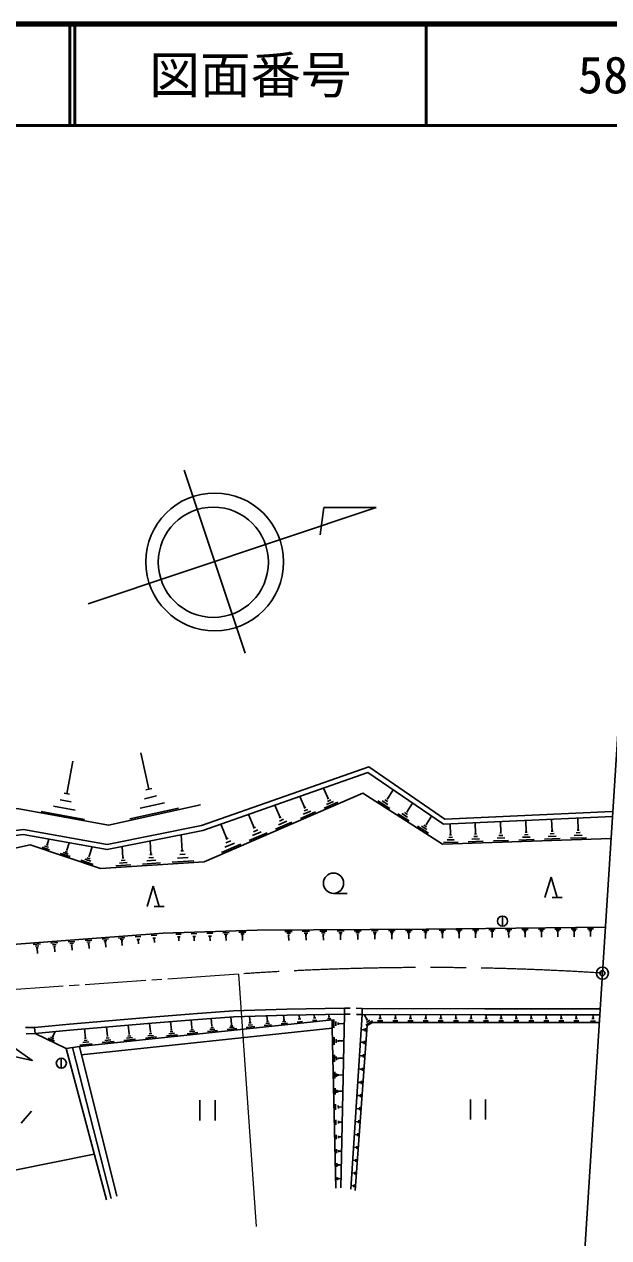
# Model space of a CAD drawing. Units: millimetres, scale not verified. Extents: x 40000 to 680000, y 20000 to 380000.
# Drawn here: x 504248 to 562059, y 260013 to 380000 of the extents above; entities that cross this region are included whole.
import ezdxf
from ezdxf.enums import TextEntityAlignment as Align

# ---------------------------------------------------------------- set-up
doc = ezdxf.new("R2010")
doc.units = ezdxf.units.MM
doc.header["$LTSCALE"] = 1000
doc.header["$PDMODE"] = 32
doc.header["$PDSIZE"] = 500
doc.linetypes.add('CHAIN', pattern=[18.5, 12, -1.5, 3.5, -1.5])
for name, color, linetype, lineweight in [('M-BGD', 7, 'Continuous', 25), ('M-BMK', 2, 'CHAIN', 13), ('M-BMK-OTRS', 5, 'Continuous', 25), ('M-BMK-SRVR', 3, 'Continuous', 25), ('M-STR-HTXT', 7, 'Continuous', 13), ('M-TTL', 2, 'Continuous', 140), ('M-TTL-LINE', 7, 'Continuous', 50)]:
    doc.layers.add(name, color=color, linetype=linetype, lineweight=lineweight)
doc.layers.add('M-OTRS', color=6, linetype='Continuous')
doc.layers.add('M-TTL-TXT', color=7, linetype='Continuous')
doc.styles.add('ＭＳ ゴシック', font='')
doc.styles.get('ＭＳ ゴシック').set_extended_font_data('MS Gothic')

msp = doc.modelspace()

# ---------------------------------------------------------------- linework, layer by layer
at = {"layer": 'M-BGD'}
for p, q in [((516565, 304359), (515765, 307961)), ((508467, 303913), (509054, 307126)), ((508735, 303864), (508199, 303962)), ((517343, 303692), (516142, 303426)), ((516865, 304426), (516265, 304293)), ((531997, 302537), (531517, 303649)), ((534297, 303454), (533859, 304470)), ((540181, 303423), (540742, 304298)), ((509277, 302289), (507135, 302681)), ((508872, 303101), (507801, 303297)), ((519499, 302491), (514697, 301425)), ((518121, 303025), (515719, 302492)), ((529567, 301569), (529044, 302781)), ((532089, 302577), (531904, 302497)), ((532289, 302370), (531918, 302210)), ((535267, 303069), (533912, 302485)), ((534831, 303149), (534153, 302856)), ((534382, 303491), (534213, 303418)), ((534564, 303301), (534225, 303155)), ((540391, 302466), (539224, 303213)), ((540224, 302847), (539640, 303221)), ((540202, 303135), (539911, 303322)), ((540254, 303376), (540108, 303470)), ((542126, 302143), (542663, 302982)), ((510217, 301379), (505933, 302162)), ((527002, 300546), (526433, 301865)), ((530204, 301204), (529396, 300856)), ((529668, 301613), (529466, 301525)), ((529886, 301387), (529481, 301212)), ((533058, 302116), (531575, 301476)), ((532580, 302203), (531839, 301883)), ((542327, 301225), (541209, 301942)), ((542167, 301591), (541607, 301949)), ((542146, 301867), (541867, 302046)), ((542196, 302098), (542056, 302188)), ((544023, 300894), (544538, 301697)), ((553899, 300127), (553861, 301271)), ((556451, 300225), (556412, 301390)), ((559030, 300324), (558991, 301510)), ((524293, 299467), (523675, 300898)), ((528260, 300046), (526502, 299288)), ((527694, 300150), (526815, 299771)), ((527112, 300594), (526892, 300499)), ((527348, 300348), (526908, 300158)), ((530724, 301109), (529108, 300412)), ((544216, 300015), (543145, 300701)), ((544062, 300365), (543527, 300708)), ((544043, 300629), (543775, 300801)), ((544090, 300851), (543956, 300936)), ((546408, 299839), (546372, 300923)), ((548878, 299934), (548841, 301038)), ((551468, 300033), (551281, 300027)), ((551375, 300030), (551338, 301154)), ((553994, 300130), (553804, 300124)), ((556653, 299973), (556265, 299960)), ((556548, 300228), (556354, 300222)), ((559237, 300067), (558841, 300054)), ((559129, 300327), (558932, 300321)), ((506598, 298837), (506412, 298900)), ((506505, 298869), (506692, 299427)), ((508459, 298340), (508702, 299066)), ((516780, 297901), (516694, 299236)), ((519880, 298268), (519778, 299853)), ((525659, 298924), (523750, 298101)), ((525044, 299036), (524090, 298625)), ((524412, 299518), (524173, 299415)), ((524668, 299251), (524191, 299046)), ((547154, 299141), (545709, 299093)), ((546785, 299370), (546062, 299346)), ((546596, 299605), (546235, 299593)), ((546498, 299842), (546317, 299836)), ((549637, 299223), (548166, 299174)), ((549262, 299456), (548526, 299432)), ((549070, 299695), (548702, 299683)), ((548970, 299937), (548786, 299931)), ((552148, 299306), (550650, 299256)), ((551766, 299543), (551017, 299518)), ((551570, 299787), (551196, 299774)), ((554687, 299390), (553161, 299339)), ((554297, 299631), (553534, 299606)), ((554098, 299879), (553717, 299867)), ((557253, 299474), (555700, 299423)), ((556856, 299720), (556080, 299695)), ((559847, 299560), (558266, 299508)), ((559443, 299810), (558653, 299784)), ((506753, 298372), (506008, 298621)), ((506629, 298620), (506257, 298745)), ((508781, 297694), (507813, 298017)), ((508593, 297936), (508109, 298098)), ((508526, 298138), (508284, 298219)), ((508519, 298319), (508398, 298360)), ((510755, 297486), (510450, 297588)), ((510747, 297715), (510594, 297766)), ((510671, 297741), (510977, 298657)), ((514104, 297578), (513918, 297566)), ((514011, 297572), (513939, 298685)), ((517022, 297618), (516577, 297590)), ((516892, 297908), (516669, 297894)), ((520454, 297598), (519398, 297530)), ((520167, 297933), (519639, 297899)), ((520012, 298277), (519748, 298260)), ((511077, 296926), (509856, 297335)), ((510840, 297232), (510229, 297436)), ((514801, 296879), (513317, 296782)), ((514414, 297102), (513672, 297054)), ((514213, 297337), (513842, 297313)), ((517728, 297068), (515948, 296953)), ((517264, 297336), (516374, 297278)), ((521005, 297280), (518892, 297144)), ((555754, 293663), (556354, 295663)), ((556354, 295663), (556954, 293663)), ((516397, 292764), (516997, 294764)), ((516997, 294764), (517597, 292764)), ((534839, 294066), (536172, 294066)), ((556454, 293663), (557454, 293663)), ((517097, 292764), (518097, 292764)), ((551553, 291823), (551553, 290823)), ((538580, 290371), (539262, 290376)), ((540266, 290385), (540940, 290391)), ((541944, 290399), (542610, 290405)), ((543614, 290414), (544271, 290419)), ((545275, 290428), (545924, 290433)), ((546928, 290442), (547569, 290447)), ((548572, 290456), (549207, 290461)), ((550209, 290470), (550840, 290475)), ((551842, 290484), (552469, 290489)), ((553471, 290498), (554094, 290503)), ((555096, 290511), (555715, 290517)), ((556717, 290525), (557331, 290530)), ((556871, 290373), (557179, 290376)), ((558333, 290539), (558943, 290544)), ((558487, 290388), (558792, 290390)), ((559945, 290553), (560552, 290558)), ((560098, 290402), (560401, 290405)), ((506864, 289139), (507570, 289192)), ((508578, 289268), (509261, 289320)), ((510269, 289396), (510929, 289445)), ((510447, 289243), (510776, 289268)), ((511938, 289522), (512573, 289570)), ((512109, 289375), (512426, 289399)), ((512200, 289222), (512359, 289234)), ((512280, 289228), (512316, 288752)), ((513583, 289646), (514193, 289692)), ((513747, 289505), (514052, 289528)), ((513834, 289358), (513987, 289370)), ((513911, 289364), (513945, 288907)), ((515202, 289768), (515787, 289812)), ((515370, 289486), (515663, 289509)), ((515517, 289498), (515550, 289059)), ((516797, 289888), (517357, 289931)), ((516958, 289619), (517238, 289640)), ((517098, 289629), (517130, 289208)), ((519256, 290019), (519779, 290036)), ((519395, 289762), (519657, 289770)), ((519526, 289766), (519538, 289374)), ((520761, 290067), (521318, 290084)), ((520909, 289792), (521188, 289801)), ((521049, 289797), (521062, 289379)), ((522300, 290116), (522894, 290135)), ((522458, 289824), (522755, 289833)), ((522606, 289828), (522620, 289383)), ((523875, 290166), (524505, 290186)), ((524037, 290013), (524352, 290023)), ((524121, 289858), (524279, 289863)), ((524200, 289861), (524215, 289388)), ((525486, 290217), (526154, 290238)), ((525658, 290055), (525992, 290066)), ((525747, 289891), (525914, 289896)), ((525830, 289894), (525846, 289393)), ((530036, 290298), (530752, 290304)), ((530216, 290120), (530574, 290123)), ((530307, 289942), (530486, 289944)), ((530397, 289943), (530401, 289406)), ((531752, 290312), (532467, 290319)), ((531932, 290135), (532290, 290138)), ((532023, 289957), (532202, 289958)), ((532112, 289958), (532117, 289421)), ((533471, 290327), (534179, 290333)), ((533650, 290152), (534003, 290155)), ((533740, 289976), (533917, 289977)), ((533828, 289976), (533833, 289446)), ((535183, 290342), (535882, 290348)), ((535359, 290168), (535708, 290171)), ((535448, 289994), (535623, 289996)), ((535535, 289995), (535540, 289471)), ((536886, 290356), (537576, 290362)), ((537060, 290185), (537405, 290188)), ((537148, 290013), (537320, 290015)), ((537234, 290014), (537238, 289496)), ((538752, 290202), (539093, 290204)), ((538839, 290032), (539010, 290033)), ((538924, 290033), (538929, 289521)), ((540436, 290218), (540773, 290221)), ((540522, 290050), (540690, 290052)), ((540606, 290051), (540611, 289546)), ((542112, 290234), (542445, 290237)), ((542197, 290069), (542363, 290070)), ((542280, 290069), (542284, 289570)), ((543780, 290251), (544108, 290253)), ((543863, 290087), (544027, 290088)), ((543945, 290088), (543949, 289595)), ((545439, 290267), (545763, 290270)), ((545521, 290105), (545683, 290107)), ((545602, 290106), (545606, 289619)), ((547090, 290283), (547410, 290286)), ((547171, 290123), (547331, 290125)), ((547251, 290124), (547255, 289643)), ((548732, 290298), (549050, 290301)), ((548813, 290140), (548971, 290142)), ((548892, 290141), (548896, 289664)), ((550368, 290313), (550684, 290316)), ((550448, 290156), (550606, 290158)), ((550527, 290157), (550531, 289684)), ((552000, 290328), (552314, 290331)), ((552080, 290172), (552237, 290174)), ((552158, 290173), (552162, 289703)), ((553628, 290343), (553939, 290346)), ((553707, 290188), (553863, 290190)), ((553785, 290189), (553789, 289722)), ((555252, 290358), (555561, 290361)), ((555331, 290204), (555485, 290205)), ((555408, 290205), (555412, 289741)), ((556950, 290220), (557103, 290221)), ((557026, 290221), (557030, 289760)), ((558565, 290236), (558717, 290237)), ((558641, 290236), (558645, 289779)), ((560175, 290252), (560327, 290253)), ((560251, 290252), (560255, 289798)), ((505126, 289007), (505855, 289062)), ((505322, 288839), (505687, 288866)), ((505427, 288663), (505609, 288677)), ((505518, 288670), (505559, 288124)), ((507054, 288976), (507407, 289002)), ((507155, 288806), (507332, 288819)), ((507243, 288812), (507283, 288283)), ((508762, 289110), (509103, 289136)), ((508860, 288946), (509031, 288959)), ((508945, 288953), (508984, 288441)), ((510541, 289085), (510706, 289097)), ((510624, 289091), (510661, 288596)), ((529945, 281520), (529895, 281997)), ((531479, 281631), (531437, 282032)), ((532962, 281736), (532928, 282061)), ((534395, 281838), (534369, 282090)), ((535558, 264958), (535925, 282121)), ((535913, 282721), (535925, 282121)), ((536492, 282710), (535913, 282721)), ((536496, 282110), (535925, 282121)), ((536534, 264815), (537668, 282088)), ((537670, 282688), (537091, 282699)), ((537668, 282088), (537096, 282099)), ((537670, 282688), (537668, 282088)), ((538164, 281572), (537852, 282072)), ((539449, 281706), (539449, 282085)), ((540952, 281705), (540952, 282082)), ((542452, 281703), (542452, 282079)), ((543951, 281701), (543951, 282076)), ((545448, 281700), (545449, 282073)), ((546944, 281698), (546944, 282070)), ((548438, 281696), (548438, 282067)), ((549930, 281695), (549930, 282064)), ((551420, 281693), (551421, 282061)), ((552909, 281692), (552909, 282058)), ((554396, 281690), (554396, 282055)), ((555881, 281688), (555881, 282052)), ((557365, 281687), (557365, 282049)), ((558847, 281685), (558847, 282046)), ((560509, 281683), (560509, 282045)), ((505259, 280802), (504379, 280788)), ((505259, 280802), (505319, 280205)), ((512475, 279957), (512381, 280847)), ((514618, 280164), (514528, 281024)), ((516724, 280366), (516636, 281198)), ((518795, 280567), (518710, 281373)), ((520832, 280765), (520749, 281545)), ((520897, 280772), (520767, 280758)), ((522957, 280795), (522710, 280769)), ((522816, 280947), (522738, 281687)), ((522878, 280953), (522754, 280940)), ((525012, 280836), (524545, 280787)), ((524879, 280979), (524646, 280955)), ((524746, 281122), (524672, 281822)), ((524804, 281129), (524687, 281116)), ((527039, 280893), (526206, 280805)), ((526809, 281079), (526392, 281035)), ((526683, 281277), (526475, 281255)), ((526579, 281266), (526513, 281891)), ((528714, 281069), (527983, 280992)), ((528512, 281233), (528146, 281194)), ((528401, 281406), (528219, 281387)), ((528310, 281397), (528252, 281945)), ((530296, 281236), (529661, 281169)), ((530120, 281378), (529803, 281345)), ((530024, 281529), (529865, 281512)), ((531774, 281392), (531240, 281336)), ((531613, 281645), (531345, 281617)), ((533202, 281542), (532769, 281497)), ((533071, 281748), (532854, 281725)), ((534581, 281688), (534245, 281652)), ((534479, 281847), (534311, 281829)), ((534875, 280754), (534858, 281585)), ((535078, 280966), (535070, 281381)), ((535284, 281074), (535280, 281282)), ((535282, 281178), (535905, 281191)), ((538704, 281448), (538039, 281032)), ((538247, 281624), (538081, 281521)), ((538434, 281510), (538101, 281302)), ((539701, 281454), (539197, 281454)), ((539575, 281706), (539323, 281706)), ((541203, 281453), (540700, 281454)), ((541077, 281705), (540826, 281705)), ((542702, 281453), (542202, 281453)), ((542577, 281703), (542327, 281703)), ((544201, 281452), (543702, 281452)), ((544076, 281701), (543826, 281702)), ((545697, 281451), (545200, 281451)), ((545573, 281700), (545324, 281700)), ((547192, 281450), (546696, 281451)), ((547068, 281698), (546820, 281698)), ((548685, 281449), (548191, 281450)), ((548561, 281696), (548314, 281697)), ((550176, 281449), (549684, 281449)), ((550053, 281695), (549807, 281695)), ((551665, 281448), (551175, 281448)), ((551543, 281693), (551298, 281693)), ((553153, 281447), (552665, 281447)), ((553031, 281691), (552787, 281692)), ((554639, 281446), (554152, 281447)), ((554518, 281690), (554274, 281690)), ((556124, 281445), (555639, 281446)), ((556003, 281688), (555760, 281688)), ((557607, 281445), (557123, 281445)), ((557486, 281687), (557244, 281687)), ((559088, 281444), (558606, 281444)), ((558967, 281685), (558726, 281685)), ((560749, 281442), (560267, 281442)), ((560629, 281683), (560388, 281683)), ((505319, 280205), (504420, 280190)), ((507247, 279442), (506602, 279753)), ((507163, 279681), (506841, 279837)), ((507160, 279881), (506999, 279959)), ((507080, 279920), (507313, 280404)), ((510293, 279747), (510196, 280666)), ((510369, 279756), (510216, 279739)), ((512813, 279593), (512220, 279531)), ((512644, 279775), (512348, 279744)), ((512549, 279965), (512401, 279950)), ((515252, 279651), (514105, 279530)), ((514945, 279812), (514372, 279751)), ((514782, 279988), (514495, 279957)), ((514690, 280171), (514547, 280156)), ((517337, 279870), (516228, 279753)), ((517040, 280026), (516486, 279968)), ((516882, 280196), (516605, 280167)), ((516793, 280374), (516655, 280359)), ((519389, 280087), (518314, 279973)), ((519101, 280237), (518564, 280181)), ((518948, 280402), (518679, 280374)), ((518862, 280574), (518728, 280560)), ((521407, 280299), (520366, 280190)), ((521128, 280445), (520608, 280390)), ((520980, 280605), (520720, 280578)), ((523362, 280505), (522375, 280401)), ((523098, 280644), (522604, 280592)), ((525261, 280705), (524329, 280607)), ((534913, 279075), (534897, 279846)), ((535102, 279271), (535094, 279657)), ((537823, 280571), (537578, 280589)), ((537829, 280653), (537817, 280490)), ((537998, 280723), (537974, 280396)), ((512369, 263770), (508399, 278720)), ((512852, 263887), (509011, 278811)), ((513390, 264112), (509696, 278914)), ((510970, 279199), (509745, 279070)), ((510642, 279371), (510029, 279307)), ((510467, 279559), (510161, 279527)), ((513130, 279427), (511945, 279302)), ((535292, 279372), (535289, 279564)), ((535290, 279468), (535869, 279480)), ((537732, 279324), (537487, 279342)), ((537738, 279406), (537726, 279243)), ((537907, 279476), (537883, 279149)), ((507914, 277764), (507914, 276764)), ((534947, 277390), (534933, 278104)), ((535122, 277572), (535115, 277929)), ((535299, 277665), (535295, 277843)), ((535297, 277754), (535832, 277765)), ((537640, 278000), (537400, 278018)), ((537645, 278080), (537634, 277921)), ((537811, 278148), (537788, 277829)), ((534981, 275760), (534967, 276418)), ((535142, 275928), (535135, 276257)), ((535305, 276013), (535301, 276178)), ((535303, 276096), (535797, 276106)), ((537548, 276684), (537314, 276701)), ((537553, 276762), (537542, 276606)), ((537715, 276828), (537692, 276517)), ((535013, 274182), (535000, 274787)), ((537456, 275375), (537228, 275391)), ((537462, 275451), (537451, 275299)), ((537619, 275516), (537597, 275211)), ((521627, 273608), (521627, 271608)), ((523127, 273608), (523127, 271608)), ((535161, 274336), (535155, 274639)), ((535310, 274415), (535307, 274566)), ((535309, 274491), (535762, 274500)), ((537514, 274062), (537143, 274089)), ((537525, 274210), (537503, 273913)), ((548383, 273690), (548383, 271690)), ((549883, 273690), (549883, 271690)), ((503953, 271325), (504953, 272525)), ((535044, 272656), (535033, 273208)), ((535317, 272800), (535312, 273076)), ((535315, 272938), (535729, 272946)), ((537420, 272768), (537058, 272794)), ((537430, 272912), (537409, 272623)), ((535074, 271179), (535064, 271681)), ((535323, 271310), (535317, 271561)), ((535320, 271435), (535697, 271443)), ((537326, 271480), (536973, 271506)), ((537337, 271622), (537316, 271339)), ((535103, 269750), (535094, 270203)), ((535328, 269868), (535323, 270095)), ((535325, 269981), (535666, 269988)), ((537233, 270201), (536889, 270226)), ((537243, 270338), (537223, 270063)), ((535131, 268367), (535123, 268773)), ((537141, 268928), (536806, 268952)), ((537151, 269062), (537131, 268794)), ((535333, 268473), (535329, 268676)), ((535331, 268574), (535636, 268580)), ((537049, 267662), (536722, 267686)), ((537058, 267793), (537039, 267532)), ((535159, 267029), (535151, 267390)), ((535337, 267123), (535334, 267303)), ((535336, 267213), (535606, 267218)), ((536957, 266404), (536640, 266427)), ((536967, 266531), (536948, 266277)), ((535186, 265691), (535180, 266007)), ((535342, 265773), (535339, 265931)), ((535341, 265852), (535577, 265857)), ((536867, 265152), (536558, 265175)), ((536876, 265276), (536858, 265029))]:
    msp.add_line(p, q, dxfattribs=at)
for points in [[(562402, 302169), (545856, 301399), (538319, 306565), (521784, 300764), (512456, 298899), (504165, 300389), (498170, 299642), (485808, 295182)], [(562426, 301669), (545712, 300892), (538245, 306009), (521917, 300281), (512461, 298390), (504151, 299884), (498288, 299152), (485977, 294712)], [(485977, 294712), (504824, 298858), (511782, 296533), (522033, 297197), (537752, 303978), (545616, 298940), (562286, 299490)], [(521696, 302825), (512564, 300798), (503532, 302448), (497958, 301496), (484772, 297025)], [(561724, 290718), (544004, 290540), (527286, 290424), (517985, 290129), (499525, 288750), (490671, 288067)], [(535913, 282721), (530225, 282607), (524934, 282441), (520939, 282163), (516434, 281783), (508711, 281146), (505259, 280802)], [(505319, 280205), (508766, 280548), (516484, 281185), (520985, 281565), (524964, 281842), (530241, 282008), (535925, 282121)], [(537668, 282088), (549810, 282044), (561206, 282042)], [(561206, 282642), (549812, 282644), (537670, 282688)], [(505319, 280205), (508399, 278720), (509696, 278914), (534712, 281551), (534696, 280742)], [(561119, 281293), (549211, 281279), (538679, 281305), (538168, 280998), (536984, 264693)], [(501321, 280139), (505044, 277548), (499971, 278664), (475973, 278369), (475169, 261037), (511169, 268289)], [(535052, 264927), (534696, 280742), (509881, 278090)]]:
    msp.add_lwpolyline(points, dxfattribs=at)
for centre, radius in [((534839, 295066), 1000), ((551553, 291323), 500), ((507914, 277264), 500)]:
    msp.add_circle(centre, radius, dxfattribs=at)
at = {"layer": 'M-BMK'}
for p, q in [((525439, 286079), (518461, 285594)), ((508086, 284873), (501109, 284388)), ((509682, 284984), (508685, 284915)), ((516267, 285442), (510281, 285026)), ((517863, 285553), (516865, 285483))]:
    msp.add_line(p, q, dxfattribs=at)
msp.add_arc((544159, 16729), 270000, 86.33204, 93.97587, dxfattribs=at)
at = {"layer": 'M-BMK-OTRS'}
for p, q in [((561432, 286176), (564631, 336073)), ((558874, 246258), (561432, 286176))]:
    msp.add_line(p, q, dxfattribs=at)
at = {"layer": 'M-BMK-SRVR'}
for p, q in [((520055, 335922), (526096, 317830)), ((510584, 322705), (539039, 332206)), ((533892, 332217), (533504, 329519)), ((539039, 332206), (533892, 332217))]:
    msp.add_line(p, q, dxfattribs=at)
for centre, radius in [((523088, 326839), 6812), ((522949, 326802), 5450), ((561432, 286176), 600)]:
    msp.add_circle(centre, radius, dxfattribs=at)
msp.add_point((561432, 286176), dxfattribs=at)
at = {"layer": 'M-OTRS'}
msp.add_point((561432, 286176), dxfattribs=at)
at = {"layer": 'M-STR-HTXT'}
msp.add_line((525439, 286079), (527172, 261139), dxfattribs=at)
at = {"layer": 'M-TTL'}
msp.add_line((680000, 380000), (40000, 380000), dxfattribs=at)
at = {"layer": 'M-TTL-LINE'}
for p, q in [((508747, 380000), (508747, 370000)), ((509247, 380000), (509247, 370000)), ((543997, 380000), (543997, 370000)), ((40000, 370000), (680000, 370000))]:
    msp.add_line(p, q, dxfattribs=at)

# ---------------------------------------------------------------- texts
at = {"layer": 'M-TTL-TXT', "style": 'ＭＳ ゴシック'}
for s, p in [('図面番号', (526622, 375000)), ('58', (561497, 375000))]:
    msp.add_text(s, height=3666, dxfattribs=at).set_placement(p, align=Align.MIDDLE_CENTER)

doc.saveas('drawing.dxf')
